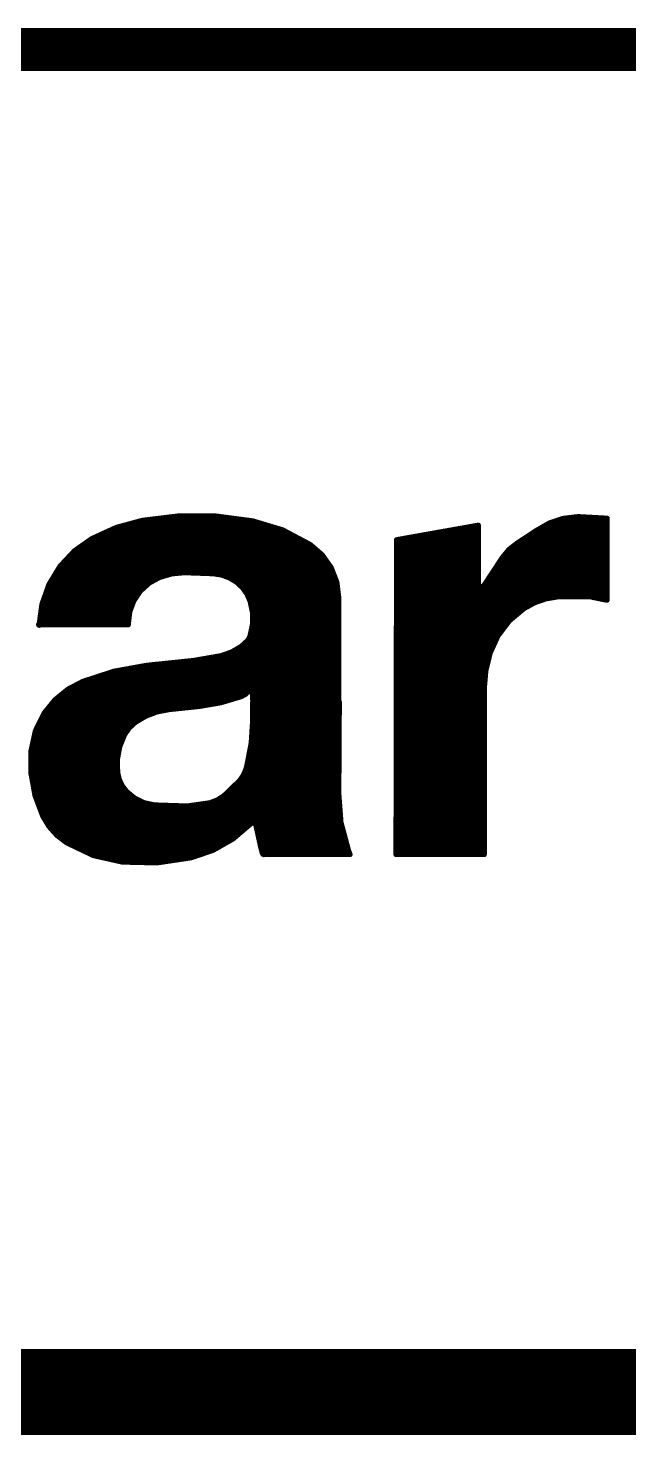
# Model space of a CAD drawing. Extents: x -0.1 to 76.3, y -19.1 to 50.9.
# Drawn here: x 20.52 to 23.37, y 44.25 to 50.9 of the extents above; entities that cross this region are included whole.
import ezdxf

# ---------------------------------------------------------------- set-up
doc = ezdxf.new("R2010")
doc.units = 0
for name, color, linetype in [('1', 12, 'CONTINUOUS'), ('20', 53, 'CONTINUOUS'), ('21', 41, 'CONTINUOUS')]:
    doc.layers.add(name, color=color, linetype=linetype)

msp = doc.modelspace()

# ---------------------------------------------------------------- linework, layer by layer
at = {"layer": '1', "const_width": 0.4064}
msp.add_lwpolyline([(20.32, 44.45), (25.4, 44.45)], dxfattribs=at)
at = {"layer": '20', "const_width": 0.2032}
msp.add_lwpolyline([(76.2, 50.8), (0, 50.8)], dxfattribs=at)
at = {"layer": '21'}
for points, const_width in [([(21.0642, 48.5724), (20.9413, 48.539)], 0.0254), ([(21.2383, 48.5937), (21.0642, 48.5724)], 0.0254), ([(21.2095, 48.5902), (21.4339, 48.5902)], 0.0254), ([(21.4136, 48.5929), (21.2383, 48.5937)], 0.0254), ([(21.5875, 48.5699), (21.4136, 48.5929)], 0.0254), ([(21.7289, 48.5274), (21.5875, 48.5699)], 0.0254), ([(22.9897, 48.5595), (23.0566, 48.5818)], 0.0254), ([(23.0566, 48.5818), (23.1267, 48.5902)], 0.0254), ([(23.1267, 48.5902), (23.2639, 48.5826)], 0.0254), ([(23.2639, 48.5826), (23.2639, 48.1965)], 0.0254), ([(20.9413, 48.539), (20.8255, 48.4861)], 0.0254), ([(20.8866, 48.514), (21.7541, 48.514)], 0.0254), ([(20.9428, 48.5394), (21.689, 48.5394)], 0.0254), ([(21.0363, 48.5648), (21.6045, 48.5648)], 0.0254), ([(21.8592, 48.4581), (21.7289, 48.5274)], 0.0254), ([(22.2682, 48.481), (22.6543, 48.5496)], 0.0254), ([(22.4539, 48.514), (22.6543, 48.514)], 0.0254), ([(22.5969, 48.5394), (22.6543, 48.5394)], 0.0254), ([(22.6543, 48.5496), (22.6543, 48.2625)], 0.0254), ([(22.8397, 48.4657), (22.9286, 48.5242)], 0.0254), ([(22.9131, 48.514), (23.2639, 48.514)], 0.0254), ([(22.9286, 48.5242), (22.9897, 48.5595)], 0.0254), ([(22.9549, 48.5394), (23.2639, 48.5394)], 0.0254), ([(23.0057, 48.5648), (23.2639, 48.5648)], 0.0254), ([(20.8255, 48.4861), (20.7437, 48.4286)], 0.0254), ([(20.7568, 48.4378), (21.8828, 48.4378)], 0.0254), ([(20.7929, 48.4632), (21.8496, 48.4632)], 0.0254), ([(20.831, 48.4886), (21.8019, 48.4886)], 0.0254), ([(21.9154, 48.4098), (21.8592, 48.4581)], 0.0254), ([(22.2656, 46.9925), (22.2682, 48.481)], 0.0254), ([(22.2681, 48.4378), (22.6543, 48.4378)], 0.0254), ([(22.2682, 48.4632), (22.6543, 48.4632)], 0.0254), ([(22.311, 48.4886), (22.6543, 48.4886)], 0.0254), ([(22.7686, 48.3972), (22.8002, 48.4355)], 0.0254), ([(22.8002, 48.4355), (22.8397, 48.4657)], 0.0254), ([(22.8033, 48.4378), (23.2639, 48.4378)], 0.0254), ([(22.8364, 48.4632), (23.2639, 48.4632)], 0.0254), ([(22.8745, 48.4886), (23.2639, 48.4886)], 0.0254), ([(20.7437, 48.4286), (20.6754, 48.3557)], 0.0254), ([(20.7047, 48.387), (21.9315, 48.387)], 0.0254), ([(20.7285, 48.4124), (21.9124, 48.4124)], 0.0254), ([(21.9581, 48.3493), (21.9154, 48.4098)], 0.0254), ([(22.268, 48.387), (22.6543, 48.387)], 0.0254), ([(22.2681, 48.4124), (22.6543, 48.4124)], 0.0254), ([(22.7, 48.293), (22.7686, 48.3972)], 0.0254), ([(22.7619, 48.387), (23.2639, 48.387)], 0.0254), ([(22.7812, 48.4124), (23.2639, 48.4124)], 0.0254), ([(20.6754, 48.3557), (20.6234, 48.2703)], 0.0254), ([(20.6481, 48.3108), (21.1713, 48.3108)], 0.0254), ([(20.6636, 48.3362), (21.9632, 48.3362)], 0.0254), ([(20.681, 48.3616), (21.9494, 48.3616)], 0.0254), ([(21.0966, 48.2763), (21.1455, 48.3032)], 0.0254), ([(21.1455, 48.3032), (21.2041, 48.3205)], 0.0254), ([(21.2041, 48.3205), (21.2649, 48.326)], 0.0254), ([(21.2649, 48.326), (21.402, 48.321)], 0.0254), ([(21.402, 48.321), (21.4408, 48.3146)], 0.0254), ([(21.4408, 48.3146), (21.4777, 48.3009)], 0.0254), ([(21.451, 48.3108), (21.973, 48.3108)], 0.0254), ([(21.9848, 48.2802), (21.9581, 48.3493)], 0.0254), ([(22.2679, 48.3362), (22.6543, 48.3362)], 0.0254), ([(22.2679, 48.3108), (22.6543, 48.3108)], 0.0254), ([(22.268, 48.3616), (22.6543, 48.3616)], 0.0254), ([(22.7117, 48.3108), (23.2639, 48.3108)], 0.0254), ([(22.7284, 48.3362), (23.2639, 48.3362)], 0.0254), ([(22.7452, 48.3616), (23.2639, 48.3616)], 0.0254), ([(20.6234, 48.2703), (20.59, 48.1761)], 0.0254), ([(20.6108, 48.2346), (21.0526, 48.2346)], 0.0254), ([(20.6198, 48.26), (21.0787, 48.26)], 0.0254), ([(20.6326, 48.2854), (21.1131, 48.2854)], 0.0254), ([(21.0242, 48.1924), (21.0554, 48.2387)], 0.0254), ([(21.0554, 48.2387), (21.0966, 48.2763)], 0.0254), ([(21.4777, 48.3009), (21.5113, 48.2803)], 0.0254), ([(21.503, 48.2854), (21.9828, 48.2854)], 0.0254), ([(21.5113, 48.2803), (21.5384, 48.2552)], 0.0254), ([(21.5332, 48.26), (21.9873, 48.26)], 0.0254), ([(21.5384, 48.2552), (21.5598, 48.2252)], 0.0254), ([(21.5531, 48.2346), (21.9905, 48.2346)], 0.0254), ([(21.9939, 48.2067), (21.9848, 48.2802)], 0.0254), ([(22.2678, 48.26), (22.6593, 48.26)], 0.0254), ([(22.2678, 48.2346), (23.2639, 48.2346)], 0.0254), ([(22.2679, 48.2854), (22.6543, 48.2854)], 0.0254), ([(22.6543, 48.2625), (22.6644, 48.2575)], 0.0254), ([(22.6644, 48.2575), (22.6797, 48.2625)], 0.0254), ([(22.6721, 48.26), (23.2639, 48.26)], 0.0254), ([(22.6797, 48.2625), (22.7, 48.293)], 0.0254), ([(22.6949, 48.2854), (23.2639, 48.2854)], 0.0254), ([(20.59, 48.1761), (20.5765, 48.0771)], 0.0254), ([(20.5927, 48.1838), (21.021, 48.1838)], 0.0254), ([(20.6017, 48.2092), (21.0355, 48.2092)], 0.0254), ([(21.0048, 48.1401), (21.0242, 48.1924)], 0.0254), ([(21.5598, 48.2252), (21.5748, 48.1914)], 0.0254), ([(21.5669, 48.2092), (21.9936, 48.2092)], 0.0254), ([(21.5748, 48.1914), (21.5865, 48.1368)], 0.0254), ([(21.5764, 48.1838), (21.9939, 48.1838)], 0.0254), ([(21.9939, 47.7241), (21.9939, 48.2067)], 0.0254), ([(22.2677, 48.2092), (23.0154, 48.2092)], 0.0254), ([(22.2677, 48.1838), (22.9213, 48.1838)], 0.0254), ([(22.9201, 48.1834), (22.8702, 48.1559)], 0.0254), ([(22.974, 48.2022), (22.9201, 48.1834)], 0.0254), ([(23.0302, 48.2117), (22.974, 48.2022)], 0.0254), ([(23.1851, 48.2117), (23.0302, 48.2117)], 0.0254), ([(23.2461, 48.199), (23.1851, 48.2117)], 0.0254), ([(23.1971, 48.2092), (23.2639, 48.2092)], 0.0254), ([(23.2613, 48.1965), (23.2461, 48.199)], 0.0254), ([(23.2639, 48.1965), (23.2613, 48.1965)], 0.0254), ([(20.5807, 48.1076), (21.0009, 48.1076)], 0.0254), ([(20.5841, 48.133), (21.0039, 48.133)], 0.0254), ([(20.5876, 48.1584), (21.0116, 48.1584)], 0.0254), ([(20.9982, 48.0847), (21.0048, 48.1401)], 0.0254), ([(21.5818, 48.1584), (21.9939, 48.1584)], 0.0254), ([(21.5865, 48.1368), (21.5865, 48.0809)], 0.0254), ([(21.5865, 48.133), (21.9939, 48.133)], 0.0254), ([(21.5865, 48.1076), (21.9939, 48.1076)], 0.0254), ([(22.2675, 48.1076), (22.8127, 48.1076)], 0.0254), ([(22.2676, 48.1584), (22.8747, 48.1584)], 0.0254), ([(22.2676, 48.133), (22.843, 48.133)], 0.0254), ([(22.8702, 48.1559), (22.8015, 48.0982)], 0.0254), ([(20.574, 48.0797), (20.9982, 48.0797)], 0.0254), ([(20.5765, 48.0771), (20.574, 48.0797)], 0.0254), ([(20.5772, 48.0822), (20.9982, 48.0822)], 0.0254), ([(20.9982, 48.0797), (20.9982, 48.0847)], 0.0254), ([(21.5865, 48.0809), (21.5748, 48.0263)], 0.0254), ([(21.5813, 48.0568), (21.9939, 48.0568)], 0.0254), ([(21.5865, 48.0822), (21.9939, 48.0822)], 0.0254), ([(22.2675, 48.0822), (22.7894, 48.0822)], 0.0254), ([(22.2675, 48.0568), (22.7701, 48.0568)], 0.0254), ([(22.8015, 48.0982), (22.7472, 48.0267)], 0.0254), ([(21.5316, 47.9755), (21.4866, 47.9496)], 0.0254), ([(21.5621, 48.0035), (21.5316, 47.9755)], 0.0254), ([(21.5372, 47.9806), (21.9939, 47.9806)], 0.0254), ([(21.5695, 48.0143), (21.5621, 48.0035)], 0.0254), ([(21.5638, 48.006), (21.9939, 48.006)], 0.0254), ([(21.5748, 48.0263), (21.5695, 48.0143)], 0.0254), ([(21.5759, 48.0314), (21.9939, 48.0314)], 0.0254), ([(22.2673, 47.9806), (22.7263, 47.9806)], 0.0254), ([(22.2674, 48.0314), (22.7508, 48.0314)], 0.0254), ([(22.2674, 48.006), (22.7378, 48.006)], 0.0254), ([(22.7472, 48.0267), (22.7101, 47.945)], 0.0254), ([(21.3055, 47.9095), (21.0845, 47.8866)], 0.0254), ([(21.2563, 47.9044), (21.9939, 47.9044)], 0.0254), ([(21.4376, 47.9323), (21.3055, 47.9095)], 0.0254), ([(21.4231, 47.9298), (21.9939, 47.9298)], 0.0254), ([(21.4866, 47.9496), (21.4376, 47.9323)], 0.0254), ([(21.4964, 47.9552), (21.9939, 47.9552)], 0.0254), ([(22.2672, 47.9298), (22.7064, 47.9298)], 0.0254), ([(22.2672, 47.9044), (22.7002, 47.9044)], 0.0254), ([(22.2673, 47.9552), (22.7147, 47.9552)], 0.0254), ([(22.7101, 47.945), (22.6896, 47.861)], 0.0254), ([(20.9308, 47.8588), (20.7823, 47.8104)], 0.0254), ([(20.9148, 47.8536), (21.9939, 47.8536)], 0.0254), ([(21.0845, 47.8866), (20.9308, 47.8588)], 0.0254), ([(21.0425, 47.879), (21.9939, 47.879)], 0.0254), ([(22.2671, 47.879), (22.694, 47.879)], 0.0254), ([(22.2671, 47.8536), (22.689, 47.8536)], 0.0254), ([(22.6896, 47.861), (22.6822, 47.7749)], 0.0254), ([(20.7126, 47.7738), (20.6517, 47.724)], 0.0254), ([(20.7823, 47.8104), (20.7126, 47.7738)], 0.0254), ([(20.7195, 47.7774), (21.5774, 47.7774)], 0.0254), ([(20.7678, 47.8028), (21.9939, 47.8028)], 0.0254), ([(20.8369, 47.8282), (21.9939, 47.8282)], 0.0254), ([(21.5696, 47.7656), (21.5824, 47.785)], 0.0254), ([(21.5824, 47.785), (21.5875, 47.785)], 0.0254), ([(21.5875, 47.785), (21.5875, 47.7241)], 0.0254), ([(21.5875, 47.7774), (21.9939, 47.7774)], 0.0254), ([(22.267, 47.8028), (22.6846, 47.8028)], 0.0254), ([(22.267, 47.7774), (22.6824, 47.7774)], 0.0254), ([(22.2671, 47.8282), (22.6868, 47.8282)], 0.0254), ([(22.6822, 47.7749), (22.6822, 46.9925)], 0.0254), ([(20.6517, 47.724), (20.6019, 47.6631)], 0.0254), ([(20.6548, 47.7266), (21.489, 47.7266)], 0.0254), ([(20.6859, 47.752), (21.5545, 47.752)], 0.0254), ([(21.336, 47.6936), (21.4352, 47.7105)], 0.0254), ([(21.4352, 47.7105), (21.5316, 47.7393)], 0.0254), ([(21.5316, 47.7393), (21.5523, 47.75)], 0.0254), ([(21.5523, 47.75), (21.5696, 47.7656)], 0.0254), ([(21.5875, 47.752), (21.9939, 47.752)], 0.0254), ([(21.5875, 47.7266), (21.9939, 47.7266)], 0.0254), ([(21.5875, 47.7241), (21.9939, 47.7241)], 0.0254), ([(21.9964, 47.7139), (21.5875, 47.7139)], 0.0254), ([(21.5875, 47.7139), (21.5875, 47.6301)], 0.0254), ([(21.9939, 47.2796), (21.9964, 47.7139)], 0.0254), ([(22.2669, 47.752), (22.6822, 47.752)], 0.0254), ([(22.2669, 47.7266), (22.6822, 47.7266)], 0.0254), ([(20.6019, 47.6631), (20.559, 47.5769)], 0.0254), ([(20.5956, 47.6504), (21.0897, 47.6504)], 0.0254), ([(20.6123, 47.6758), (21.1781, 47.6758)], 0.0254), ([(20.633, 47.7012), (21.3805, 47.7012)], 0.0254), ([(21.0312, 47.6174), (21.0807, 47.647)], 0.0254), ([(21.0807, 47.647), (21.1346, 47.6675)], 0.0254), ([(21.1346, 47.6675), (21.1912, 47.6783)], 0.0254), ([(21.1912, 47.6783), (21.336, 47.6936)], 0.0254), ([(21.5875, 47.7012), (21.9963, 47.7012)], 0.0254), ([(21.5875, 47.6758), (21.9962, 47.6758)], 0.0254), ([(21.5875, 47.6504), (21.996, 47.6504)], 0.0254), ([(22.2667, 47.6504), (22.6822, 47.6504)], 0.0254), ([(22.2668, 47.7012), (22.6822, 47.7012)], 0.0254), ([(22.2668, 47.6758), (22.6822, 47.6758)], 0.0254), ([(20.559, 47.5769), (20.5384, 47.4828)], 0.0254), ([(20.5584, 47.5742), (20.9908, 47.5742)], 0.0254), ([(20.5703, 47.5996), (21.0117, 47.5996)], 0.0254), ([(20.583, 47.625), (21.0439, 47.625)], 0.0254), ([(20.9804, 47.559), (21.0024, 47.5911)], 0.0254), ([(21.0024, 47.5911), (21.0312, 47.6174)], 0.0254), ([(21.5875, 47.6301), (21.5805, 47.52)], 0.0254), ([(21.5839, 47.5742), (21.9956, 47.5742)], 0.0254), ([(21.5856, 47.5996), (21.9957, 47.5996)], 0.0254), ([(21.5872, 47.625), (21.9959, 47.625)], 0.0254), ([(22.2666, 47.5742), (22.6822, 47.5742)], 0.0254), ([(22.2667, 47.625), (22.6822, 47.625)], 0.0254), ([(22.2667, 47.5996), (22.6822, 47.5996)], 0.0254), ([(20.5473, 47.5234), (20.9659, 47.5234)], 0.0254), ([(20.5529, 47.5488), (20.9763, 47.5488)], 0.0254), ([(20.9574, 47.5024), (20.9804, 47.559)], 0.0254), ([(21.5805, 47.52), (21.5595, 47.4116)], 0.0254), ([(21.5807, 47.5234), (21.9953, 47.5234)], 0.0254), ([(21.5823, 47.5488), (21.9954, 47.5488)], 0.0254), ([(22.2665, 47.5234), (22.6822, 47.5234)], 0.0254), ([(22.2666, 47.5488), (22.6822, 47.5488)], 0.0254), ([(20.5384, 47.4828), (20.5382, 47.3767)], 0.0254), ([(20.5383, 47.4472), (20.9472, 47.4472)], 0.0254), ([(20.5384, 47.4726), (20.9519, 47.4726)], 0.0254), ([(20.5417, 47.498), (20.9566, 47.498)], 0.0254), ([(20.9463, 47.4423), (20.9574, 47.5024)], 0.0254), ([(20.9474, 47.3812), (20.9463, 47.4423)], 0.0254), ([(21.5664, 47.4472), (21.9949, 47.4472)], 0.0254), ([(21.5713, 47.4726), (21.995, 47.4726)], 0.0254), ([(21.5762, 47.498), (21.9952, 47.498)], 0.0254), ([(22.2664, 47.4726), (22.6822, 47.4726)], 0.0254), ([(22.2664, 47.4472), (22.6822, 47.4472)], 0.0254), ([(22.2665, 47.498), (22.6822, 47.498)], 0.0254), ([(20.5382, 47.3964), (20.9471, 47.3964)], 0.0254), ([(20.5382, 47.3767), (20.557, 47.2722)], 0.0254), ([(20.5383, 47.4218), (20.9467, 47.4218)], 0.0254), ([(20.5392, 47.371), (20.9498, 47.371)], 0.0254), ([(20.9551, 47.3478), (20.9474, 47.3812)], 0.0254), ([(21.5544, 47.3939), (21.5429, 47.3671)], 0.0254), ([(21.5446, 47.371), (21.9944, 47.371)], 0.0254), ([(21.5595, 47.4116), (21.5544, 47.3939)], 0.0254), ([(21.5551, 47.3964), (21.9946, 47.3964)], 0.0254), ([(21.5615, 47.4218), (21.9947, 47.4218)], 0.0254), ([(22.2663, 47.4218), (22.6822, 47.4218)], 0.0254), ([(22.2663, 47.3964), (22.6822, 47.3964)], 0.0254), ([(22.2663, 47.371), (22.6822, 47.371)], 0.0254), ([(20.5438, 47.3456), (20.9562, 47.3456)], 0.0254), ([(20.5483, 47.3202), (20.9682, 47.3202)], 0.0254), ([(20.9697, 47.3169), (20.9551, 47.3478)], 0.0254), ([(20.9906, 47.2897), (20.9697, 47.3169)], 0.0254), ([(21.5265, 47.3431), (21.4503, 47.2694)], 0.0254), ([(21.5028, 47.3202), (21.9941, 47.3202)], 0.0254), ([(21.5429, 47.3671), (21.5265, 47.3431)], 0.0254), ([(21.5282, 47.3456), (21.9943, 47.3456)], 0.0254), ([(22.2662, 47.3456), (22.6822, 47.3456)], 0.0254), ([(22.2662, 47.3202), (22.6822, 47.3202)], 0.0254), ([(20.5529, 47.2948), (20.9867, 47.2948)], 0.0254), ([(20.557, 47.2722), (20.5943, 47.1729)], 0.0254), ([(20.5581, 47.2694), (21.0153, 47.2694)], 0.0254), ([(20.5676, 47.244), (21.0583, 47.244)], 0.0254), ([(21.029, 47.2581), (20.9906, 47.2897)], 0.0254), ([(21.0739, 47.2365), (21.029, 47.2581)], 0.0254), ([(21.1226, 47.2262), (21.0739, 47.2365)], 0.0254), ([(21.3843, 47.2364), (21.2776, 47.2211)], 0.0254), ([(21.419, 47.2496), (21.3843, 47.2364)], 0.0254), ([(21.4043, 47.244), (21.9966, 47.244)], 0.0254), ([(21.4503, 47.2694), (21.419, 47.2496)], 0.0254), ([(21.4503, 47.2694), (21.9947, 47.2694)], 0.0254), ([(21.4766, 47.2948), (21.994, 47.2948)], 0.0254), ([(22.0042, 47.1441), (21.9939, 47.2796)], 0.0254), ([(22.266, 47.244), (22.6822, 47.244)], 0.0254), ([(22.2661, 47.2948), (22.6822, 47.2948)], 0.0254), ([(22.2661, 47.2694), (22.6822, 47.2694)], 0.0254), ([(20.5771, 47.2186), (21.9986, 47.2186)], 0.0254), ([(20.5867, 47.1932), (22.0005, 47.1932)], 0.0254), ([(20.5943, 47.1729), (20.6235, 47.1246)], 0.0254), ([(21.2776, 47.2211), (21.1226, 47.2262)], 0.0254), ([(22.266, 47.2186), (22.6822, 47.2186)], 0.0254), ([(22.266, 47.1932), (22.6822, 47.1932)], 0.0254), ([(20.5974, 47.1678), (22.0024, 47.1678)], 0.0254), ([(20.6127, 47.1424), (22.0047, 47.1424)], 0.0254), ([(20.6235, 47.1246), (20.6612, 47.0826)], 0.0254), ([(20.6303, 47.117), (21.5534, 47.117)], 0.0254), ([(21.494, 47.0665), (21.5773, 47.1373)], 0.0254), ([(21.5773, 47.1373), (21.5827, 47.1409)], 0.0254), ([(21.5827, 47.1409), (21.5891, 47.1418)], 0.0254), ([(21.5891, 47.1418), (21.5953, 47.1399)], 0.0254), ([(21.5953, 47.1399), (21.6001, 47.1356)], 0.0254), ([(21.6001, 47.1356), (21.6027, 47.1297)], 0.0254), ([(21.6027, 47.1297), (21.6256, 47.0256)], 0.0254), ([(21.6055, 47.117), (22.0116, 47.117)], 0.0254), ([(22.0396, 47.0129), (22.0042, 47.1441)], 0.0254), ([(22.2658, 47.117), (22.6822, 47.117)], 0.0254), ([(22.2659, 47.1678), (22.6822, 47.1678)], 0.0254), ([(22.2659, 47.1424), (22.6822, 47.1424)], 0.0254), ([(20.6531, 47.0916), (21.5236, 47.0916)], 0.0254), ([(20.6612, 47.0826), (20.7061, 47.0484)], 0.0254), ([(20.6827, 47.0662), (21.4935, 47.0662)], 0.0254), ([(20.7061, 47.0484), (20.833, 46.9878)], 0.0254), ([(20.722, 47.0408), (21.4488, 47.0408)], 0.0254), ([(21.3989, 47.0125), (21.494, 47.0665)], 0.0254), ([(21.6111, 47.0916), (22.0184, 47.0916)], 0.0254), ([(21.6167, 47.0662), (22.0252, 47.0662)], 0.0254), ([(21.6223, 47.0408), (22.0321, 47.0408)], 0.0254), ([(22.2657, 47.0662), (22.6822, 47.0662)], 0.0254), ([(22.2657, 47.0408), (22.6822, 47.0408)], 0.0254), ([(22.2658, 47.0916), (22.6822, 47.0916)], 0.0254), ([(20.7752, 47.0154), (21.404, 47.0154)], 0.0254), ([(20.8285, 46.99), (21.3327, 46.99)], 0.0254), ([(20.833, 46.9878), (20.9702, 46.957)], 0.0254), ([(21.1337, 46.9532), (21.2954, 46.9773)], 0.0254), ([(21.2954, 46.9773), (21.3989, 47.0125)], 0.0254), ([(21.6256, 47.0256), (21.6332, 46.9976)], 0.0254), ([(21.6284, 47.0154), (22.0389, 47.0154)], 0.0254), ([(21.6332, 46.9976), (21.6354, 46.994)], 0.0254), ([(21.6354, 46.994), (21.6391, 46.9922)], 0.0254), ([(21.6391, 46.9922), (21.6433, 46.9925)], 0.0254), ([(21.6433, 46.9925), (22.0472, 46.9925)], 0.0254), ([(22.0472, 46.9925), (22.0396, 47.0129)], 0.0254), ([(22.2656, 47.0154), (22.6822, 47.0154)], 0.0254), ([(22.6822, 46.9925), (22.2656, 46.9925)], 0.0254), ([(20.9364, 46.9646), (21.2102, 46.9646)], 0.0254), ([(20.9702, 46.957), (21.1337, 46.9532)], 0.0254), ([(24.13, 44.45), (12.7, 44.45)], 0.2032)]:
    msp.add_lwpolyline(points, dxfattribs=dict(at, const_width=const_width))
at = {"layer": '21', "const_width": 0.0127}
for points in [[(21.0634, 48.5787, 1), (21.065, 48.5661)], [(21.0659, 48.5663, 1), (21.0625, 48.5785)], [(21.2095, 48.5966, 1), (21.2095, 48.5839)], [(21.2383, 48.6001, 1), (21.2382, 48.5874)], [(21.239, 48.5874, 1), (21.2375, 48.6)], [(21.4145, 48.5992, 1), (21.4128, 48.5866)], [(21.4136, 48.5865, 1), (21.4137, 48.5992)], [(21.4339, 48.5839, 1), (21.4339, 48.5966)], [(21.5893, 48.576, 1), (21.5857, 48.5638)], [(21.5867, 48.5636, 1), (21.5883, 48.5762)], [(23.0559, 48.5881, 1), (23.0574, 48.5755)], [(23.0587, 48.5758, 1), (23.0546, 48.5878)], [(23.1271, 48.5965, 1), (23.1263, 48.5839)], [(23.1275, 48.5839, 1), (23.1259, 48.5965)], [(23.2703, 48.5826, 1), (23.2575, 48.5826)], [(23.2635, 48.5763, 1), (23.2643, 48.5889)], [(20.8866, 48.5204, 1), (20.8866, 48.5077)], [(20.9397, 48.5451, 1), (20.943, 48.5329)], [(20.9428, 48.5457, 1), (20.9428, 48.5331)], [(20.944, 48.5332, 1), (20.9387, 48.5448)], [(21.0363, 48.5712, 1), (21.0363, 48.5585)], [(21.6045, 48.5585, 1), (21.6045, 48.5712)], [(21.689, 48.5331, 1), (21.689, 48.5457)], [(21.7319, 48.533, 1), (21.7259, 48.5218)], [(21.727, 48.5213, 1), (21.7307, 48.5335)], [(21.7541, 48.5077, 1), (21.7541, 48.5204)], [(22.4539, 48.5204, 1), (22.4539, 48.5077)], [(22.5969, 48.5457, 1), (22.5969, 48.5331)], [(22.6607, 48.5496, 1), (22.648, 48.5496)], [(22.6554, 48.5433, 1), (22.6532, 48.5559)], [(22.6543, 48.5331, 1), (22.6543, 48.5457)], [(22.6543, 48.5077, 1), (22.6543, 48.5204)], [(22.9131, 48.5204, 1), (22.9131, 48.5077)], [(22.9254, 48.5297, 1), (22.9318, 48.5187)], [(22.9321, 48.5189, 1), (22.9251, 48.5295)], [(22.9549, 48.5457, 1), (22.9549, 48.5331)], [(22.9877, 48.5655, 1), (22.9917, 48.5535)], [(22.9929, 48.554, 1), (22.9865, 48.565)], [(23.0057, 48.5712, 1), (23.0057, 48.5585)], [(23.2639, 48.5585, 1), (23.2639, 48.5712)], [(23.2639, 48.5331, 1), (23.2639, 48.5457)], [(23.2639, 48.5077, 1), (23.2639, 48.5204)], [(20.7568, 48.4442, 1), (20.7568, 48.4315)], [(20.7929, 48.4695, 1), (20.7929, 48.4569)], [(20.8229, 48.4919, 1), (20.8281, 48.4803)], [(20.8292, 48.4809, 1), (20.8218, 48.4913)], [(20.831, 48.495, 1), (20.831, 48.4823)], [(21.8019, 48.4823, 1), (21.8019, 48.495)], [(21.8496, 48.4569, 1), (21.8496, 48.4695)], [(21.8633, 48.4629, 1), (21.8551, 48.4533)], [(21.8562, 48.4525, 1), (21.8622, 48.4637)], [(21.8828, 48.4315, 1), (21.8828, 48.4442)], [(22.2681, 48.4442, 1), (22.2681, 48.4315)], [(22.2745, 48.481, 1), (22.2619, 48.481)], [(22.2671, 48.4873, 1), (22.2693, 48.4747)], [(22.2682, 48.4695, 1), (22.2682, 48.4569)], [(22.311, 48.495, 1), (22.311, 48.4823)], [(22.6543, 48.4823, 1), (22.6543, 48.495)], [(22.6543, 48.4569, 1), (22.6543, 48.4695)], [(22.6543, 48.4315, 1), (22.6543, 48.4442)], [(22.8051, 48.4315, 1), (22.7954, 48.4395)], [(22.8033, 48.4442, 1), (22.8033, 48.4315)], [(22.8364, 48.4695, 1), (22.8364, 48.4569)], [(22.8362, 48.471, 1), (22.8432, 48.4604)], [(22.8436, 48.4607, 1), (22.8358, 48.4707)], [(22.8745, 48.495, 1), (22.8745, 48.4823)], [(23.2639, 48.4823, 1), (23.2639, 48.495)], [(23.2639, 48.4569, 1), (23.2639, 48.4695)], [(23.2639, 48.4315, 1), (23.2639, 48.4442)], [(20.7047, 48.3933, 1), (20.7047, 48.3807)], [(20.7285, 48.4188, 1), (20.7285, 48.4061)], [(20.7401, 48.4338, 1), (20.7474, 48.4234)], [(20.7484, 48.4243, 1), (20.7391, 48.433)], [(21.9206, 48.4135, 1), (21.9102, 48.4061)], [(21.9112, 48.405, 1), (21.9195, 48.4146)], [(21.9124, 48.4061, 1), (21.9124, 48.4188)], [(21.9315, 48.3807, 1), (21.9315, 48.3933)], [(22.268, 48.3933, 1), (22.268, 48.3807)], [(22.2681, 48.4188, 1), (22.2681, 48.4061)], [(22.6543, 48.4061, 1), (22.6543, 48.4188)], [(22.6543, 48.3807, 1), (22.6543, 48.3933)], [(22.7619, 48.3933, 1), (22.7619, 48.3807)], [(22.7637, 48.4012, 1), (22.7735, 48.3932)], [(22.7739, 48.3937, 1), (22.7633, 48.4007)], [(22.7812, 48.4188, 1), (22.7812, 48.4061)], [(22.7964, 48.4405, 1), (22.8041, 48.4305)], [(23.2639, 48.4061, 1), (23.2639, 48.4188)], [(23.2639, 48.3807, 1), (23.2639, 48.3933)], [(20.6481, 48.3171, 1), (20.6481, 48.3045)], [(20.6636, 48.3426, 1), (20.6636, 48.3299)], [(20.6708, 48.36, 1), (20.68, 48.3513)], [(20.6808, 48.3524, 1), (20.67, 48.359)], [(20.681, 48.368, 1), (20.681, 48.3553)], [(21.1437, 48.3093, 1), (21.1473, 48.2971)], [(21.1486, 48.2976, 1), (21.1424, 48.3088)], [(21.1713, 48.3045, 1), (21.1713, 48.3171)], [(21.2035, 48.3268, 1), (21.2047, 48.3141)], [(21.2059, 48.3144, 1), (21.2023, 48.3265)], [(21.2651, 48.3323, 1), (21.2647, 48.3197)], [(21.2655, 48.3197, 1), (21.2643, 48.3323)], [(21.403, 48.3273, 1), (21.401, 48.3147)], [(21.4018, 48.3147, 1), (21.4022, 48.3273)], [(21.4431, 48.3205, 1), (21.4386, 48.3086)], [(21.4398, 48.3083, 1), (21.4419, 48.3209)], [(21.451, 48.3171, 1), (21.451, 48.3045)], [(21.9494, 48.3553, 1), (21.9494, 48.368)], [(21.964, 48.3516, 1), (21.9522, 48.347)], [(21.9529, 48.3456, 1), (21.9633, 48.353)], [(21.9632, 48.3299, 1), (21.9632, 48.3426)], [(21.973, 48.3045, 1), (21.973, 48.3171)], [(22.2679, 48.3426, 1), (22.2679, 48.3299)], [(22.2679, 48.3171, 1), (22.2679, 48.3045)], [(22.268, 48.368, 1), (22.268, 48.3553)], [(22.6543, 48.3553, 1), (22.6543, 48.368)], [(22.6543, 48.3299, 1), (22.6543, 48.3426)], [(22.6543, 48.3045, 1), (22.6543, 48.3171)], [(22.7117, 48.3171, 1), (22.7117, 48.3045)], [(22.7284, 48.3426, 1), (22.7284, 48.3299)], [(22.7452, 48.368, 1), (22.7452, 48.3553)], [(23.2639, 48.3553, 1), (23.2639, 48.368)], [(23.2639, 48.3299, 1), (23.2639, 48.3426)], [(23.2639, 48.3045, 1), (23.2639, 48.3171)], [(20.6198, 48.2664, 1), (20.6198, 48.2537)], [(20.618, 48.2736, 1), (20.6289, 48.267)], [(20.6294, 48.2682, 1), (20.6175, 48.2724)], [(20.6326, 48.2918, 1), (20.6326, 48.2791)], [(21.0511, 48.2434, 1), (21.0597, 48.234)], [(21.0607, 48.2351, 1), (21.0501, 48.2422)], [(21.0787, 48.2537, 1), (21.0787, 48.2664)], [(21.0935, 48.2819, 1), (21.0997, 48.2708)], [(21.1009, 48.2716, 1), (21.0923, 48.281)], [(21.1131, 48.2791, 1), (21.1131, 48.2918)], [(21.481, 48.3063, 1), (21.4744, 48.2954)], [(21.4755, 48.2949, 1), (21.4799, 48.3068)], [(21.503, 48.2918, 1), (21.503, 48.2791)], [(21.5156, 48.285, 1), (21.507, 48.2756)], [(21.508, 48.2749, 1), (21.5146, 48.2857)], [(21.5332, 48.2664, 1), (21.5332, 48.2537)], [(21.5435, 48.2589, 1), (21.5332, 48.2515)], [(21.5341, 48.2505, 1), (21.5427, 48.2599)], [(21.9911, 48.281, 1), (21.9785, 48.2794)], [(21.9789, 48.2779, 1), (21.9907, 48.2825)], [(21.9828, 48.2791, 1), (21.9828, 48.2918)], [(21.9873, 48.2537, 1), (21.9873, 48.2664)], [(22.2678, 48.2664, 1), (22.2678, 48.2537)], [(22.2679, 48.2918, 1), (22.2679, 48.2791)], [(22.6571, 48.2682, 1), (22.6515, 48.2568)], [(22.648, 48.2625, 1), (22.6607, 48.2625)], [(22.6543, 48.2791, 1), (22.6543, 48.2918)], [(22.6624, 48.2635, 1), (22.6664, 48.2515)], [(22.6593, 48.2537, 1), (22.6593, 48.2664)], [(22.6616, 48.2518, 1), (22.6672, 48.2632)], [(22.6721, 48.2664, 1), (22.6721, 48.2537)], [(22.6744, 48.266, 1), (22.685, 48.259)], [(22.6817, 48.2565, 1), (22.6777, 48.2685)], [(22.6949, 48.2918, 1), (22.6949, 48.2791)], [(22.6947, 48.2965, 1), (22.7053, 48.2895)], [(22.7053, 48.2895, 1), (22.6947, 48.2965)], [(23.2639, 48.2791, 1), (23.2639, 48.2918)], [(23.2639, 48.2537, 1), (23.2639, 48.2664)], [(20.5963, 48.1753, 1), (20.5837, 48.177)], [(20.584, 48.1783, 1), (20.596, 48.174)], [(20.5927, 48.1902, 1), (20.5927, 48.1775)], [(20.6017, 48.2156, 1), (20.6017, 48.2029)], [(20.6108, 48.2409, 1), (20.6108, 48.2283)], [(21.0189, 48.196, 1), (21.0295, 48.1889)], [(21.0302, 48.1902, 1), (21.0183, 48.1946)], [(21.021, 48.1775, 1), (21.021, 48.1902)], [(21.0355, 48.2029, 1), (21.0355, 48.2156)], [(21.0526, 48.2283, 1), (21.0526, 48.2409)], [(21.5531, 48.2409, 1), (21.5531, 48.2283)], [(21.5656, 48.2277, 1), (21.554, 48.2226)], [(21.5547, 48.2215, 1), (21.565, 48.2288)], [(21.5669, 48.2156, 1), (21.5669, 48.2029)], [(21.581, 48.1927, 1), (21.5686, 48.1901)], [(21.569, 48.1888, 1), (21.5806, 48.194)], [(21.5764, 48.1902, 1), (21.5764, 48.1775)], [(22.0003, 48.2067, 1), (21.9875, 48.2067)], [(21.9876, 48.2059, 1), (22.0002, 48.2075)], [(21.9905, 48.2283, 1), (21.9905, 48.2409)], [(21.9936, 48.2029, 1), (21.9936, 48.2156)], [(21.9939, 48.1775, 1), (21.9939, 48.1902)], [(22.2677, 48.2156, 1), (22.2677, 48.2029)], [(22.2677, 48.1902, 1), (22.2677, 48.1775)], [(22.2678, 48.2409, 1), (22.2678, 48.2283)], [(22.918, 48.1894, 1), (22.9222, 48.1774)], [(22.9232, 48.1779, 1), (22.9171, 48.189)], [(22.9213, 48.1775, 1), (22.9213, 48.1902)], [(22.9729, 48.2084, 1), (22.975, 48.1959)], [(22.9761, 48.1962, 1), (22.9719, 48.2082)], [(23.0154, 48.2029, 1), (23.0154, 48.2156)], [(23.0302, 48.218, 1), (23.0302, 48.2054)], [(23.0313, 48.2054, 1), (23.0291, 48.218)], [(23.1864, 48.2179, 1), (23.1838, 48.2055)], [(23.1851, 48.2054, 1), (23.1851, 48.218)], [(23.1971, 48.2156, 1), (23.1971, 48.2029)], [(23.2471, 48.2053, 1), (23.2451, 48.1927)], [(23.2448, 48.1928, 1), (23.2474, 48.2052)], [(23.2613, 48.2028, 1), (23.2613, 48.1902)], [(23.2575, 48.1965, 1), (23.2703, 48.1965)], [(23.2603, 48.1902, 1), (23.2623, 48.2028)], [(23.2639, 48.2283, 1), (23.2639, 48.2409)], [(23.2639, 48.2029, 1), (23.2639, 48.2156)], [(23.2639, 48.1902, 1), (23.2639, 48.2028)], [(20.5807, 48.114, 1), (20.5807, 48.1013)], [(20.5841, 48.1394, 1), (20.5841, 48.1267)], [(20.5876, 48.1647, 1), (20.5876, 48.1521)], [(21.0111, 48.1394, 1), (20.9985, 48.1409)], [(20.9988, 48.1423, 1), (21.0107, 48.1379)], [(21.0009, 48.1013, 1), (21.0009, 48.114)], [(21.0039, 48.1267, 1), (21.0039, 48.1394)], [(21.0116, 48.1521, 1), (21.0116, 48.1647)], [(21.5818, 48.1647, 1), (21.5818, 48.1521)], [(21.5928, 48.1368, 1), (21.5801, 48.1368)], [(21.5865, 48.1394, 1), (21.5865, 48.1267)], [(21.5865, 48.114, 1), (21.5865, 48.1013)], [(21.5803, 48.1355, 1), (21.5927, 48.1381)], [(21.9939, 48.1521, 1), (21.9939, 48.1647)], [(21.9939, 48.1267, 1), (21.9939, 48.1394)], [(21.9939, 48.1013, 1), (21.9939, 48.114)], [(22.2675, 48.114, 1), (22.2675, 48.1013)], [(22.2676, 48.1647, 1), (22.2676, 48.1521)], [(22.2676, 48.1394, 1), (22.2676, 48.1267)], [(22.8127, 48.1013, 1), (22.8127, 48.114)], [(22.843, 48.1267, 1), (22.843, 48.1394)], [(22.8671, 48.1615, 1), (22.8733, 48.1503)], [(22.8743, 48.151, 1), (22.8661, 48.1608)], [(22.8747, 48.1521, 1), (22.8747, 48.1647)], [(20.574, 48.0861, 1), (20.574, 48.0734)], [(20.5786, 48.0841, 1), (20.5694, 48.0753)], [(20.5702, 48.078, 1), (20.5828, 48.0762)], [(20.5772, 48.0885, 1), (20.5772, 48.0759)], [(20.5719, 48.0727, 1), (20.5811, 48.0815)], [(21.0046, 48.0847, 1), (20.9918, 48.0847)], [(20.9919, 48.0854, 1), (21.0045, 48.084)], [(20.9918, 48.0797, 1), (21.0046, 48.0797)], [(20.9982, 48.0759, 1), (20.9982, 48.0885)], [(20.9982, 48.0734, 1), (20.9982, 48.0861)], [(21.5813, 48.0632, 1), (21.5813, 48.0505)], [(21.5865, 48.0885, 1), (21.5865, 48.0759)], [(21.5801, 48.0809, 1), (21.5928, 48.0809)], [(21.5927, 48.0796, 1), (21.5803, 48.0822)], [(21.9939, 48.0759, 1), (21.9939, 48.0885)], [(21.9939, 48.0505, 1), (21.9939, 48.0632)], [(22.2675, 48.0885, 1), (22.2675, 48.0759)], [(22.2675, 48.0632, 1), (22.2675, 48.0505)], [(22.7701, 48.0505, 1), (22.7701, 48.0632)], [(22.7894, 48.0759, 1), (22.7894, 48.0885)], [(22.7974, 48.103, 1), (22.8056, 48.0933)], [(22.8066, 48.0943, 1), (22.7964, 48.102)], [(21.5273, 47.9802, 1), (21.5359, 47.9708)], [(21.5348, 47.97, 1), (21.5284, 47.981)], [(21.5372, 47.987, 1), (21.5372, 47.9743)], [(21.5569, 48.0071, 1), (21.5673, 47.9999)], [(21.5638, 48.0123, 1), (21.5638, 47.9997)], [(21.5664, 47.9988, 1), (21.5578, 48.0082)], [(21.5637, 48.0168, 1), (21.5754, 48.0117)], [(21.5748, 48.0107, 1), (21.5643, 48.0179)], [(21.5686, 48.0276, 1), (21.581, 48.025)], [(21.5806, 48.0238, 1), (21.569, 48.0288)], [(21.5759, 48.0378, 1), (21.5759, 48.0251)], [(21.9939, 48.0251, 1), (21.9939, 48.0378)], [(21.9939, 47.9997, 1), (21.9939, 48.0123)], [(21.9939, 47.9743, 1), (21.9939, 47.987)], [(22.2673, 47.987, 1), (22.2673, 47.9743)], [(22.2674, 48.0378, 1), (22.2674, 48.0251)], [(22.2674, 48.0123, 1), (22.2674, 47.9997)], [(22.7263, 47.9743, 1), (22.7263, 47.987)], [(22.7378, 47.9997, 1), (22.7378, 48.0123)], [(22.7422, 48.0305, 1), (22.7523, 48.0228)], [(22.753, 48.0241, 1), (22.7415, 48.0293)], [(22.7508, 48.0251, 1), (22.7508, 48.0378)], [(21.2563, 47.9108, 1), (21.2563, 47.8981)], [(21.3044, 47.9158, 1), (21.3066, 47.9032)], [(21.3062, 47.9032, 1), (21.3048, 47.9158)], [(21.4231, 47.9361, 1), (21.4231, 47.9235)], [(21.4355, 47.9383, 1), (21.4397, 47.9263)], [(21.4387, 47.926, 1), (21.4365, 47.9386)], [(21.4834, 47.9551, 1), (21.4898, 47.944)], [(21.4887, 47.9436, 1), (21.4845, 47.9555)], [(21.4964, 47.9616, 1), (21.4964, 47.9489)], [(21.9939, 47.9489, 1), (21.9939, 47.9616)], [(21.9939, 47.9235, 1), (21.9939, 47.9361)], [(21.9939, 47.8981, 1), (21.9939, 47.9108)], [(22.2672, 47.9361, 1), (22.2672, 47.9235)], [(22.2672, 47.9108, 1), (22.2672, 47.8981)], [(22.2673, 47.9616, 1), (22.2673, 47.9489)], [(22.7002, 47.8981, 1), (22.7002, 47.9108)], [(22.7043, 47.9476, 1), (22.7159, 47.9424)], [(22.7163, 47.9435, 1), (22.7039, 47.9465)], [(22.7064, 47.9235, 1), (22.7064, 47.9361)], [(22.7147, 47.9489, 1), (22.7147, 47.9616)], [(20.9148, 47.8599, 1), (20.9148, 47.8473)], [(20.9297, 47.8651, 1), (20.9319, 47.8526)], [(20.9328, 47.8528, 1), (20.9288, 47.8648)], [(21.0425, 47.8854, 1), (21.0425, 47.8727)], [(21.0838, 47.8929, 1), (21.0852, 47.8803)], [(21.0856, 47.8804, 1), (21.0834, 47.8928)], [(21.9939, 47.8727, 1), (21.9939, 47.8854)], [(21.9939, 47.8473, 1), (21.9939, 47.8599)], [(22.2671, 47.8854, 1), (22.2671, 47.8727)], [(22.2671, 47.8599, 1), (22.2671, 47.8473)], [(22.696, 47.8605, 1), (22.6833, 47.8616)], [(22.6835, 47.8625, 1), (22.6958, 47.8595)], [(22.689, 47.8473, 1), (22.689, 47.8599)], [(22.694, 47.8727, 1), (22.694, 47.8854)], [(20.7097, 47.7794, 1), (20.7156, 47.7682)], [(20.7167, 47.7689, 1), (20.7086, 47.7787)], [(20.7195, 47.7837, 1), (20.7195, 47.7711)], [(20.7678, 47.8092, 1), (20.7678, 47.7965)], [(20.7803, 47.8164, 1), (20.7843, 47.8044)], [(20.7853, 47.8048, 1), (20.7793, 47.816)], [(20.8369, 47.8346, 1), (20.8369, 47.8219)], [(21.5824, 47.7914, 1), (21.5824, 47.7787)], [(21.5877, 47.7815, 1), (21.5771, 47.7885)], [(21.5774, 47.7711, 1), (21.5774, 47.7837)], [(21.5939, 47.785, 1), (21.5812, 47.785)], [(21.5875, 47.7837, 1), (21.5875, 47.7711)], [(21.5875, 47.7787, 1), (21.5875, 47.7914)], [(21.9939, 47.8219, 1), (21.9939, 47.8346)], [(21.9939, 47.7965, 1), (21.9939, 47.8092)], [(21.9939, 47.7711, 1), (21.9939, 47.7837)], [(22.267, 47.8092, 1), (22.267, 47.7965)], [(22.267, 47.7837, 1), (22.267, 47.7711)], [(22.2671, 47.8346, 1), (22.2671, 47.8219)], [(22.6886, 47.7749, 1), (22.6759, 47.7749)], [(22.6759, 47.7754, 1), (22.6885, 47.7744)], [(22.6824, 47.7711, 1), (22.6824, 47.7837)], [(22.6846, 47.7965, 1), (22.6846, 47.8092)], [(22.6868, 47.8219, 1), (22.6868, 47.8346)], [(20.6477, 47.729, 1), (20.6557, 47.7191)], [(20.6566, 47.72, 1), (20.6468, 47.7281)], [(20.6548, 47.733, 1), (20.6548, 47.7203)], [(20.6859, 47.7584, 1), (20.6859, 47.7457)], [(21.4334, 47.7166, 1), (21.437, 47.7045)], [(21.4362, 47.7043, 1), (21.4341, 47.7168)], [(21.489, 47.7203, 1), (21.489, 47.733)], [(21.5287, 47.7449, 1), (21.5345, 47.7337)], [(21.5334, 47.7332, 1), (21.5298, 47.7454)], [(21.548, 47.7547, 1), (21.5565, 47.7453)], [(21.5552, 47.7444, 1), (21.5494, 47.7556)], [(21.5545, 47.7457, 1), (21.5545, 47.7584)], [(21.5643, 47.7691, 1), (21.5749, 47.7621)], [(21.5738, 47.7608, 1), (21.5653, 47.7703)], [(21.5875, 47.7584, 1), (21.5875, 47.7457)], [(21.5875, 47.733, 1), (21.5875, 47.7203)], [(21.5875, 47.7304, 1), (21.5875, 47.7178)], [(21.5812, 47.7241, 1), (21.5939, 47.7241)], [(21.5875, 47.7203, 1), (21.5875, 47.7076)], [(21.5939, 47.7139, 1), (21.5812, 47.7139)], [(21.9875, 47.7241, 1), (22.0003, 47.7241)], [(22.0027, 47.7139, 1), (21.9901, 47.7139)], [(21.9939, 47.7457, 1), (21.9939, 47.7584)], [(21.9939, 47.7203, 1), (21.9939, 47.733)], [(21.9939, 47.7178, 1), (21.9939, 47.7304)], [(21.9964, 47.7076, 1), (21.9964, 47.7203)], [(22.2669, 47.7584, 1), (22.2669, 47.7457)], [(22.2669, 47.733, 1), (22.2669, 47.7203)], [(22.6822, 47.7457, 1), (22.6822, 47.7584)], [(22.6822, 47.7203, 1), (22.6822, 47.733)], [(20.5956, 47.6568, 1), (20.5956, 47.6441)], [(20.597, 47.6671, 1), (20.6068, 47.6591)], [(20.6076, 47.6603, 1), (20.5962, 47.6659)], [(20.6123, 47.6822, 1), (20.6123, 47.6695)], [(20.633, 47.7075, 1), (20.633, 47.6949)], [(21.0784, 47.6529, 1), (21.083, 47.641)], [(21.084, 47.6415, 1), (21.0774, 47.6524)], [(21.0897, 47.6441, 1), (21.0897, 47.6568)], [(21.1334, 47.6737, 1), (21.1358, 47.6612)], [(21.1368, 47.6615, 1), (21.1323, 47.6734)], [(21.1781, 47.6695, 1), (21.1781, 47.6822)], [(21.1905, 47.6846, 1), (21.1919, 47.672)], [(21.1924, 47.6721, 1), (21.19, 47.6845)], [(21.3349, 47.6999, 1), (21.3371, 47.6873)], [(21.3367, 47.6873, 1), (21.3353, 47.6999)], [(21.3805, 47.6949, 1), (21.3805, 47.7075)], [(21.5875, 47.7075, 1), (21.5875, 47.6949)], [(21.5875, 47.6822, 1), (21.5875, 47.6695)], [(21.5875, 47.6568, 1), (21.5875, 47.6441)], [(21.996, 47.6441, 1), (21.996, 47.6568)], [(21.9962, 47.6695, 1), (21.9962, 47.6822)], [(21.9963, 47.6949, 1), (21.9963, 47.7075)], [(22.2667, 47.6568, 1), (22.2667, 47.6441)], [(22.2668, 47.7075, 1), (22.2668, 47.6949)], [(22.2668, 47.6822, 1), (22.2668, 47.6695)], [(22.6822, 47.6949, 1), (22.6822, 47.7075)], [(22.6822, 47.6695, 1), (22.6822, 47.6822)], [(22.6822, 47.6441, 1), (22.6822, 47.6568)], [(20.5584, 47.5806, 1), (20.5584, 47.5679)], [(20.5533, 47.5797, 1), (20.5647, 47.574)], [(20.5652, 47.5755, 1), (20.5528, 47.5782)], [(20.5703, 47.6059, 1), (20.5703, 47.5933)], [(20.583, 47.6313, 1), (20.583, 47.6187)], [(20.9908, 47.5679, 1), (20.9908, 47.5806)], [(20.9982, 47.5958, 1), (21.0067, 47.5864)], [(21.0077, 47.5875, 1), (20.9972, 47.5947)], [(21.0117, 47.5933, 1), (21.0117, 47.6059)], [(21.0279, 47.6229, 1), (21.0345, 47.6119)], [(21.0355, 47.6127, 1), (21.0269, 47.6221)], [(21.0439, 47.6187, 1), (21.0439, 47.6313)], [(21.5839, 47.5806, 1), (21.5839, 47.5679)], [(21.5856, 47.6059, 1), (21.5856, 47.5933)], [(21.5872, 47.6313, 1), (21.5872, 47.6187)], [(21.5938, 47.6297, 1), (21.5812, 47.6305)], [(21.5812, 47.6301, 1), (21.5939, 47.6301)], [(21.9956, 47.5679, 1), (21.9956, 47.5806)], [(21.9957, 47.5933, 1), (21.9957, 47.6059)], [(21.9959, 47.6187, 1), (21.9959, 47.6313)], [(22.2666, 47.5806, 1), (22.2666, 47.5679)], [(22.2667, 47.6313, 1), (22.2667, 47.6187)], [(22.2667, 47.6059, 1), (22.2667, 47.5933)], [(22.6822, 47.6187, 1), (22.6822, 47.6313)], [(22.6822, 47.5933, 1), (22.6822, 47.6059)], [(22.6822, 47.5679, 1), (22.6822, 47.5806)], [(20.5473, 47.5297, 1), (20.5473, 47.5171)], [(20.5529, 47.5551, 1), (20.5529, 47.5425)], [(20.9659, 47.5171, 1), (20.9659, 47.5297)], [(20.9752, 47.5626, 1), (20.9856, 47.5554)], [(20.9863, 47.5566, 1), (20.9745, 47.5614)], [(20.9763, 47.5425, 1), (20.9763, 47.5551)], [(21.5741, 47.5204, 1), (21.5868, 47.5196)], [(21.5867, 47.5187, 1), (21.5742, 47.5212)], [(21.5807, 47.5297, 1), (21.5807, 47.5171)], [(21.5823, 47.5551, 1), (21.5823, 47.5425)], [(21.9953, 47.5171, 1), (21.9953, 47.5297)], [(21.9954, 47.5425, 1), (21.9954, 47.5551)], [(22.2665, 47.5297, 1), (22.2665, 47.5171)], [(22.2666, 47.5551, 1), (22.2666, 47.5425)], [(22.6822, 47.5425, 1), (22.6822, 47.5551)], [(22.6822, 47.5171, 1), (22.6822, 47.5297)], [(20.5383, 47.4535, 1), (20.5383, 47.4409)], [(20.5447, 47.4828, 1), (20.5321, 47.4828)], [(20.5322, 47.4842, 1), (20.5446, 47.4814)], [(20.5384, 47.4789, 1), (20.5384, 47.4663)], [(20.5417, 47.5044, 1), (20.5417, 47.4917)], [(20.9526, 47.4424, 1), (20.9399, 47.4422)], [(20.94, 47.4435, 1), (20.9525, 47.4411)], [(20.9472, 47.4409, 1), (20.9472, 47.4535)], [(20.9515, 47.5048, 1), (20.9633, 47.5)], [(20.9637, 47.5012, 1), (20.9512, 47.5035)], [(20.9519, 47.4663, 1), (20.9519, 47.4789)], [(20.9566, 47.4917, 1), (20.9566, 47.5044)], [(21.5664, 47.4535, 1), (21.5664, 47.4409)], [(21.5713, 47.4789, 1), (21.5713, 47.4663)], [(21.5762, 47.5044, 1), (21.5762, 47.4917)], [(21.995, 47.4663, 1), (21.995, 47.4789)], [(21.9949, 47.4409, 1), (21.9949, 47.4535)], [(21.9952, 47.4917, 1), (21.9952, 47.5044)], [(22.2664, 47.4789, 1), (22.2664, 47.4663)], [(22.2665, 47.5044, 1), (22.2665, 47.4917)], [(22.2664, 47.4535, 1), (22.2664, 47.4409)], [(22.6822, 47.4917, 1), (22.6822, 47.5044)], [(22.6822, 47.4663, 1), (22.6822, 47.4789)], [(22.6822, 47.4409, 1), (22.6822, 47.4535)], [(20.5382, 47.4027, 1), (20.5382, 47.3901)], [(20.5444, 47.3778, 1), (20.5319, 47.3756)], [(20.5318, 47.3767, 1), (20.5445, 47.3767)], [(20.5383, 47.4282, 1), (20.5383, 47.4155)], [(20.5392, 47.3773, 1), (20.5392, 47.3647)], [(20.9536, 47.3826, 1), (20.9412, 47.3798)], [(20.9411, 47.3811, 1), (20.9537, 47.3813)], [(20.9467, 47.4155, 1), (20.9467, 47.4282)], [(20.9471, 47.3901, 1), (20.9471, 47.4027)], [(20.9498, 47.3647, 1), (20.9498, 47.3773)], [(21.5446, 47.3773, 1), (21.5446, 47.3647)], [(21.5483, 47.3957, 1), (21.5605, 47.3921)], [(21.5602, 47.3914, 1), (21.5486, 47.3964)], [(21.5551, 47.4027, 1), (21.5551, 47.3901)], [(21.5533, 47.4128, 1), (21.5657, 47.4104)], [(21.5656, 47.4098, 1), (21.5534, 47.4134)], [(21.5615, 47.4282, 1), (21.5615, 47.4155)], [(21.9944, 47.3647, 1), (21.9944, 47.3773)], [(21.9946, 47.3901, 1), (21.9946, 47.4027)], [(21.9947, 47.4155, 1), (21.9947, 47.4282)], [(22.2663, 47.4282, 1), (22.2663, 47.4155)], [(22.2663, 47.4027, 1), (22.2663, 47.3901)], [(22.2663, 47.3773, 1), (22.2663, 47.3647)], [(22.6822, 47.4155, 1), (22.6822, 47.4282)], [(22.6822, 47.3901, 1), (22.6822, 47.4027)], [(22.6822, 47.3647, 1), (22.6822, 47.3773)], [(20.5438, 47.352, 1), (20.5438, 47.3393)], [(20.5483, 47.3265, 1), (20.5483, 47.3139)], [(20.9608, 47.3505, 1), (20.9494, 47.3451)], [(20.9489, 47.3464, 1), (20.9613, 47.3493)], [(20.9562, 47.3393, 1), (20.9562, 47.352)], [(20.9748, 47.3207, 1), (20.9647, 47.313)], [(20.964, 47.3141, 1), (20.9755, 47.3196)], [(20.9682, 47.3139, 1), (20.9682, 47.3265)], [(21.5028, 47.3265, 1), (21.5028, 47.3139)], [(21.5213, 47.3467, 1), (21.5317, 47.3395)], [(21.5282, 47.352, 1), (21.5282, 47.3393)], [(21.5309, 47.3385, 1), (21.5221, 47.3477)], [(21.5371, 47.3696, 1), (21.5488, 47.3646)], [(21.5482, 47.3635, 1), (21.5377, 47.3707)], [(21.9941, 47.3139, 1), (21.9941, 47.3265)], [(21.9943, 47.3393, 1), (21.9943, 47.352)], [(22.2662, 47.352, 1), (22.2662, 47.3393)], [(22.2662, 47.3265, 1), (22.2662, 47.3139)], [(22.6822, 47.3393, 1), (22.6822, 47.352)], [(22.6822, 47.3139, 1), (22.6822, 47.3265)], [(20.5529, 47.3011, 1), (20.5529, 47.2885)], [(20.5629, 47.2745, 1), (20.551, 47.27)], [(20.5507, 47.2711, 1), (20.5632, 47.2734)], [(20.5581, 47.2758, 1), (20.5581, 47.2631)], [(20.5676, 47.2503, 1), (20.5676, 47.2377)], [(20.9946, 47.2946, 1), (20.9866, 47.2848)], [(20.9856, 47.2858, 1), (20.9956, 47.2936)], [(20.9867, 47.2885, 1), (20.9867, 47.3011)], [(21.0153, 47.2631, 1), (21.0153, 47.2758)], [(21.0318, 47.2638, 1), (21.0263, 47.2524)], [(21.025, 47.2532, 1), (21.0331, 47.263)], [(21.0583, 47.2377, 1), (21.0583, 47.2503)], [(21.0752, 47.2427, 1), (21.0726, 47.2303)], [(21.3852, 47.2301, 1), (21.3834, 47.2427)], [(21.4043, 47.2503, 1), (21.4043, 47.2377)], [(21.4156, 47.2549, 1), (21.4224, 47.2442)], [(21.4212, 47.2436, 1), (21.4167, 47.2555)], [(21.4503, 47.2758, 1), (21.4503, 47.2631)], [(21.4459, 47.274, 1), (21.4547, 47.2648)], [(21.4537, 47.264, 1), (21.4469, 47.2748)], [(21.4766, 47.3011, 1), (21.4766, 47.2885)], [(22.0002, 47.2801, 1), (21.9876, 47.2791)], [(21.9876, 47.2796, 1), (22.0002, 47.2796)], [(21.994, 47.2885, 1), (21.994, 47.3011)], [(21.9947, 47.2631, 1), (21.9947, 47.2758)], [(21.9966, 47.2377, 1), (21.9966, 47.2503)], [(22.266, 47.2503, 1), (22.266, 47.2377)], [(22.2661, 47.2758, 1), (22.2661, 47.2631)], [(22.2661, 47.3011, 1), (22.2661, 47.2885)], [(22.6822, 47.2885, 1), (22.6822, 47.3011)], [(22.6822, 47.2631, 1), (22.6822, 47.2758)], [(22.6822, 47.2377, 1), (22.6822, 47.2503)], [(20.5771, 47.2249, 1), (20.5771, 47.2123)], [(20.5867, 47.1996, 1), (20.5867, 47.1869)], [(20.5997, 47.1762, 1), (20.5889, 47.1696)], [(21.0711, 47.2308, 1), (21.0767, 47.2422)], [(21.1228, 47.2325, 1), (21.1224, 47.2199)], [(21.1213, 47.22, 1), (21.1239, 47.2324)], [(21.2767, 47.2274, 1), (21.2785, 47.2148)], [(21.2774, 47.2148, 1), (21.2778, 47.2274)], [(21.382, 47.2423, 1), (21.3866, 47.2305)], [(21.9986, 47.2123, 1), (21.9986, 47.2249)], [(22.0005, 47.1869, 1), (22.0005, 47.1996)], [(22.266, 47.2249, 1), (22.266, 47.2123)], [(22.266, 47.1996, 1), (22.266, 47.1869)], [(22.6822, 47.2123, 1), (22.6822, 47.2249)], [(22.6822, 47.1869, 1), (22.6822, 47.1996)], [(20.5884, 47.1707, 1), (20.6002, 47.1751)], [(20.5974, 47.1741, 1), (20.5974, 47.1615)], [(20.6127, 47.1487, 1), (20.6127, 47.1361)], [(20.6282, 47.1288, 1), (20.6188, 47.1204)], [(20.6181, 47.1213, 1), (20.6289, 47.1279)], [(20.6303, 47.1234, 1), (20.6303, 47.1107)], [(21.5534, 47.1107, 1), (21.5534, 47.1234)], [(21.5738, 47.1426, 1), (21.5808, 47.132)], [(21.5814, 47.1325, 1), (21.5732, 47.1421)], [(21.5818, 47.1471, 1), (21.5836, 47.1346)], [(21.5862, 47.1356, 1), (21.5792, 47.1462)], [(21.5909, 47.1479, 1), (21.5873, 47.1357)], [(21.59, 47.1355, 1), (21.5882, 47.1481)], [(21.5995, 47.1447, 1), (21.5911, 47.1352)], [(21.5935, 47.1339, 1), (21.5971, 47.146)], [(21.606, 47.1382, 1), (21.5943, 47.1331)], [(21.5959, 47.1309, 1), (21.6044, 47.1404)], [(21.6089, 47.1311, 1), (21.5965, 47.1283)], [(21.5969, 47.1272, 1), (21.6085, 47.1322)], [(21.6055, 47.1234, 1), (21.6055, 47.1107)], [(22.0104, 47.1458, 1), (21.9981, 47.1425)], [(21.9979, 47.1436, 1), (22.0106, 47.1446)], [(22.0024, 47.1615, 1), (22.0024, 47.1741)], [(22.0047, 47.1361, 1), (22.0047, 47.1487)], [(22.0116, 47.1107, 1), (22.0116, 47.1234)], [(22.2658, 47.1234, 1), (22.2658, 47.1107)], [(22.2659, 47.1741, 1), (22.2659, 47.1615)], [(22.2659, 47.1487, 1), (22.2659, 47.1361)], [(22.6822, 47.1615, 1), (22.6822, 47.1741)], [(22.6822, 47.1361, 1), (22.6822, 47.1487)], [(22.6822, 47.1107, 1), (22.6822, 47.1234)], [(20.6531, 47.0979, 1), (20.6531, 47.0853)], [(20.6651, 47.0877, 1), (20.6574, 47.0776)], [(20.6565, 47.0784, 1), (20.6659, 47.0869)], [(20.6827, 47.0725, 1), (20.6827, 47.0599)], [(20.7088, 47.0541, 1), (20.7034, 47.0427)], [(20.7023, 47.0433, 1), (20.7099, 47.0535)], [(20.722, 47.0472, 1), (20.722, 47.0345)], [(21.4488, 47.0345, 1), (21.4488, 47.0472)], [(21.4899, 47.0713, 1), (21.4981, 47.0616)], [(21.4971, 47.0609, 1), (21.4909, 47.072)], [(21.4935, 47.0599, 1), (21.4935, 47.0725)], [(21.5236, 47.0853, 1), (21.5236, 47.0979)], [(21.6111, 47.0979, 1), (21.6111, 47.0853)], [(21.6167, 47.0725, 1), (21.6167, 47.0599)], [(21.6223, 47.0472, 1), (21.6223, 47.0345)], [(22.0184, 47.0853, 1), (22.0184, 47.0979)], [(22.0252, 47.0599, 1), (22.0252, 47.0725)], [(22.0321, 47.0345, 1), (22.0321, 47.0472)], [(22.2657, 47.0725, 1), (22.2657, 47.0599)], [(22.2657, 47.0472, 1), (22.2657, 47.0345)], [(22.2658, 47.0979, 1), (22.2658, 47.0853)], [(22.6822, 47.0853, 1), (22.6822, 47.0979)], [(22.6822, 47.0599, 1), (22.6822, 47.0725)], [(22.6822, 47.0345, 1), (22.6822, 47.0472)], [(20.7752, 47.0217, 1), (20.7752, 47.0091)], [(20.8285, 46.9963, 1), (20.8285, 46.9837)], [(20.8344, 46.994, 1), (20.8316, 46.9816)], [(20.8303, 46.9821, 1), (20.8357, 46.9936)], [(21.2934, 46.9833, 1), (21.2974, 46.9713)], [(21.2963, 46.971, 1), (21.2945, 46.9836)], [(21.3327, 46.9837, 1), (21.3327, 46.9963)], [(21.3958, 47.018, 1), (21.4021, 47.007)], [(21.401, 47.0065, 1), (21.3969, 47.0185)], [(21.404, 47.0091, 1), (21.404, 47.0217)], [(21.6317, 47.0273, 1), (21.6195, 47.0239)], [(21.6194, 47.0242, 1), (21.6318, 47.027)], [(21.6284, 47.0217, 1), (21.6284, 47.0091)], [(21.6386, 47.0009, 1), (21.6278, 46.9943)], [(21.6271, 46.9959, 1), (21.6393, 46.9993)], [(21.6383, 46.9997, 1), (21.6325, 46.9884)], [(21.63, 46.9907, 1), (21.6408, 46.9974)], [(21.6386, 46.9985, 1), (21.6397, 46.9858)], [(21.6363, 46.9865, 1), (21.642, 46.9978)], [(21.6433, 46.9988, 1), (21.6433, 46.9862)], [(21.6438, 46.9862, 1), (21.6428, 46.9988)], [(22.0456, 47.0151, 1), (22.0336, 47.0107)], [(22.0335, 47.0112, 1), (22.0457, 47.0146)], [(22.0389, 47.0091, 1), (22.0389, 47.0217)], [(22.0412, 46.9903, 1), (22.0532, 46.9947)], [(22.0472, 46.9862, 1), (22.0472, 46.9988)], [(22.2656, 47.0217, 1), (22.2656, 47.0091)], [(22.2656, 46.9988, 1), (22.2656, 46.9862)], [(22.2593, 46.9925, 1), (22.2719, 46.9925)], [(22.6759, 46.9925, 1), (22.6886, 46.9925)], [(22.6822, 47.0091, 1), (22.6822, 47.0217)], [(22.6822, 46.9862, 1), (22.6822, 46.9988)], [(20.9364, 46.971, 1), (20.9364, 46.9583)], [(20.9703, 46.9633, 1), (20.9701, 46.9507)], [(20.9688, 46.9508, 1), (20.9716, 46.9632)], [(21.1327, 46.9595, 1), (21.1346, 46.9469)], [(21.1335, 46.9468, 1), (21.1338, 46.9595)], [(21.2102, 46.9583, 1), (21.2102, 46.971)]]:
    msp.add_lwpolyline(points, format="xyb", dxfattribs=at)

doc.saveas('drawing.dxf')
